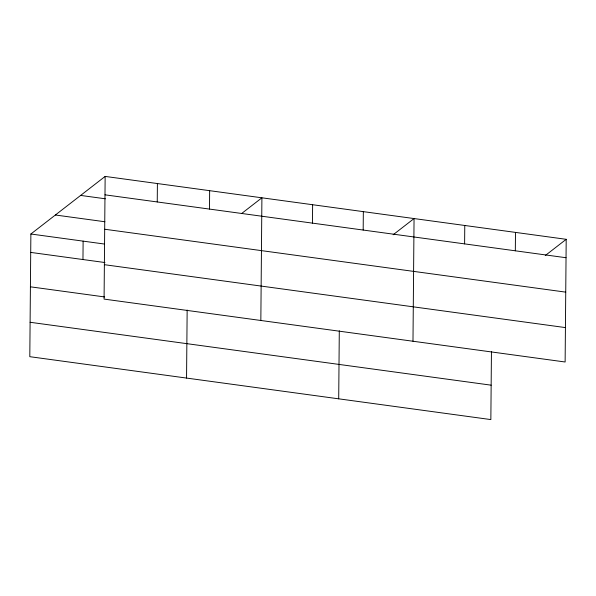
<?xml version="1.0" encoding="UTF-8"?>
<svg xmlns="http://www.w3.org/2000/svg" width="596" height="596" viewBox="0 0 596 596"><rect width="100%" height="100%" fill="white"/><g stroke="black" fill="none" stroke-linecap="round" stroke-linejoin="round"><path stroke-width="0.89" d="M105.149 176.416L104.076 299.095L565.127 361.995L566.2 239.316L105.149 176.416L30.873 234.005L29.8 356.684L490.851 419.584L491.447 351.536M82.963 259.536L83.12 241.134M157.24 201.955L157.404 183.546M186.555 378.065L187.151 310.024M209.494 209.084L209.65 190.675M260.839 320.484L261.905 197.805L241.723 213.45M312.46 223.127L312.624 204.726M338.707 398.828L339.295 330.78M363.18 230.049L363.337 211.64M412.983 341.24L414.056 218.561L393.144 234.772M464.612 243.891L464.768 225.482M515.324 250.804L515.488 232.403M545.295 255.528L566.2 239.316M104.985 194.825L566.036 257.725M80.639 195.421L105.388 198.796M55.383 215L104.889 221.749M104.687 229.236L565.738 292.137M30.873 234.005L104.211 244.01M30.709 252.406L104.963 262.538M104.382 264.684L565.433 327.591M30.411 286.818L104.665 296.95M30.098 322.272L491.149 385.172"/></g></svg>
